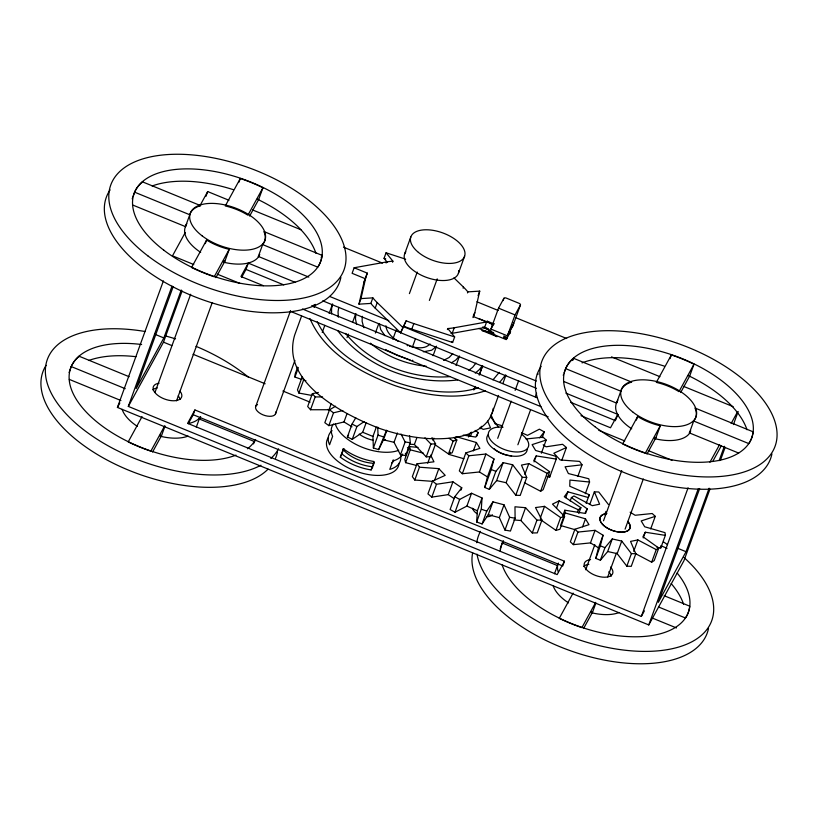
<?xml version="1.0" encoding="UTF-8"?>
<svg xmlns="http://www.w3.org/2000/svg" width="818" height="818" viewBox="0 0 818 818"><rect width="100%" height="100%" fill="white"/><g stroke="black" fill="none" stroke-linecap="round" stroke-linejoin="round"><path stroke-width="1.23" d="M379.337 323.519L380.718 329.572L384.91 335.697M300.871 379.143L294.94 377.057L295.124 374.153L297.66 367.149M314.092 304.613L314.02 307.353M513.837 519.921L520.892 520.534L532.293 532.958L537.262 532.886L541.925 520.064L536.956 520.136L525.555 507.702L514.972 506.782L515.105 518.223L510.442 531.056L504.962 530.074L509.624 517.242L504.021 504.818L492.947 501.853L488.285 514.675L482.099 523.939L476.649 521.996L477.375 510.79L482.037 497.957L471.557 493.234L459.665 499.42L455.002 512.252L450.104 509.532L454.767 496.71L461.771 487.804L452.916 481.792L436.464 484.287L432.61 481.066L427.947 493.898L431.812 497.119L448.254 494.624L454.154 498.632M476.649 521.996L481.301 509.174L482.037 497.957M493.244 408.335C490.227 428.264 467.732 436.464 450.125 438.111C426.311 440.554 402.272 436.137 379.756 428.499C344.409 414.879 280.502 382.804 294.644 335.135L301.545 316.126M362.272 316.321L362.118 321.321L363.499 326.597M355.85 313.723L355.472 318.908L356.597 324.388M404.143 326.341A57.383 29.295 20 0 0 411.781 329.153L452.62 342.507L454.644 336.944L413.806 323.591A57.383 29.295 20 0 1 406.168 320.779L400.595 332.824L375.196 308.141A57.383 29.295 20 0 1 370.84 303.417L358.969 304.163L363.877 282.619L367.374 273.171L354.133 267.752L352.108 273.314L365.36 278.733A57.383 29.295 20 0 0 363.877 282.619M358.969 304.163L360.983 298.601L365.902 277.057A57.383 29.295 20 0 1 367.374 273.171M473.407 315.533L473.714 314.184M472.957 317.589L474.818 312.67L479.726 291.116L467.855 291.873A57.383 29.295 20 0 0 463.499 287.138L453.97 277.885M338.744 307.343L338.049 311.873L338.355 317.179M496.638 480.595L506.117 482.722L515.79 495.248L520.197 495.422L526.72 477.456L522.313 477.293L512.641 464.767L503.162 462.64L496.638 480.595L489.328 489.328L484.726 487.477L487.446 476.894L493.97 458.939L485.943 454.021L468.857 455.769L465.82 452.937L459.297 470.902L462.334 473.724L479.42 471.976L487.446 476.894M484.726 487.477L491.25 469.512L493.97 458.939M607.692 551.516L617.171 553.643L626.833 566.168L631.251 566.332L635.821 553.766L631.404 553.602L621.731 541.066L612.263 538.95L607.692 551.516L600.381 560.238L595.78 558.387L598.49 547.815L603.06 535.248L595.044 530.32L577.948 532.078L574.921 529.246L570.35 541.823L573.377 544.645L590.473 542.896L598.49 547.815M595.78 558.387L600.351 545.821L603.06 535.248M585.33 493.694L589.573 482.037L569.931 480.074L569.768 486.219L589.226 494.726L588.285 497.528L567.876 491.822L564.297 496.751L580.892 507.702L578.776 513.53M69.111 372.507L71.258 366.576A99.285 50.696 20 0 1 79.121 356.239L129.111 376.699M132.199 198.856L132.465 198.109M133.007 196.627L134.622 192.179A99.285 50.696 20 0 1 142.485 181.841L200.604 205.635A39.714 20.276 20 0 0 189.766 214.756L185.461 226.617L132.659 205.001M78.845 356.975L79.121 356.239M142.209 182.588L142.485 181.841M709.983 489.052L683.96 560.667L648.776 624.932L117.424 407.425L163.395 280.891M644.38 610.882L641.343 616.424L128.314 406.413L172.025 286.116M173.14 286.75L136.146 388.56L163.856 337.946L181.269 290.032M205.952 196.34L207.69 191.565L228.938 200.267M128.314 406.413L163.498 342.159L182.107 290.942M205.308 243.611L206.606 240.052A39.714 20.276 20 0 0 229.224 249.337L224.919 261.198L215.901 277.66M154.98 392.446L190.666 294.245M238.958 182.199L240.308 178.488A99.285 50.696 20 0 1 262.946 187.751L258.631 199.612L249.623 216.075M152.547 452.047L161.555 435.585L165.001 426.096M176.555 400.81L212.23 302.599M193.201 414.726L194.929 409.961L564.471 561.24L562.743 565.995L193.201 414.726L188.314 423.642M241.719 277.22L245.993 269.408L248.283 263.12L295.502 282.455M196.31 427.129L199.275 418.98A39.714 20.276 20 0 0 200.676 416.935M308.785 277.097L258.335 256.443L262.639 244.582A39.714 20.276 20 0 0 263.928 231.555L322.047 255.349A99.285 50.696 20 0 1 317.783 267.159L262.639 244.582M255.87 406.076L290.533 310.687M253.56 443.918L254.418 441.546A99.285 50.696 20 0 0 255.656 439.501M321.188 257.721L322.047 255.349M275.421 414.082L294.909 360.421M314.409 306.76L315.278 304.378M294.94 377.057L298.335 367.732M298.867 393.059L303.529 380.227L302.139 377.016L297.476 389.838L298.867 393.059L311.944 395.452M322.231 332.466L324.818 325.339M329.133 313.468L332.589 303.959L331.566 308.815L331.566 313.928M318.366 392.446L312.343 393.683L307.68 406.515L310.513 409.746L329.02 409.746L331.137 403.918M310.513 409.746L315.175 396.924L312.343 393.683M347.047 337.609L348.335 334.051M352.65 322.169L355.677 313.856M387.262 262.281L384.051 258.335L386.076 252.782L405.646 259.183M335.554 406.219L329.49 409.859L324.828 422.681L328.846 425.646L344 421.945L351.985 426.802M370.84 303.417L372.855 297.854L360.983 298.601M386.106 262.997L386.485 261.954A57.383 29.295 20 0 1 392.926 261.198L392.548 262.241M328.846 425.646L333.509 412.824L342.834 410.544M375.196 308.141L377.21 302.588A57.383 29.295 20 0 1 372.855 297.854M375.35 333.049L378.806 323.55M404.583 254.101L410.8 237.005M344 421.945L346.965 413.785M366.086 422.947L362.701 432.272L352.251 439.358L347.394 436.924L352.057 424.092L355.779 417.753M340.339 457.15L343.386 448.765A37.986 19.397 20 0 0 374.143 461.546L371.096 469.941A37.986 19.397 20 0 1 340.339 457.15L343.969 448.755M352.251 439.358L356.914 426.526L364.225 421.567M392.865 339.143L396.341 329.552M409.399 293.621L417.241 272.057M400.595 332.824L406.168 320.779M411.781 329.153L413.806 323.591M386.842 430.483L383.458 439.808L378.632 449.634L373.376 447.947L372.936 436.434L376.321 427.108M373.376 447.947L378.039 435.125L377.722 427.068M412.405 347.139L415.452 338.754M429.378 300.421L437.211 278.856M378.632 449.634L386.505 430.258M373.182 465.779L373.366 465.258M373.754 464.205L374.327 462.63M409.573 435.738L410.319 442.763L405.656 455.585L400.462 454.798L394.031 442.313L397.415 432.978M458.407 273.294L464.624 256.198M433.08 355.697L436.536 346.198M400.462 454.798L405.125 441.976L401.024 434.031M447.405 329.572L447.783 328.529A57.383 29.295 20 0 0 454.225 327.762L486.587 321.975L484.563 327.527L452.211 333.325A57.383 29.295 20 0 1 451.045 333.519M463.121 288.181L463.499 287.138M418.07 447.426L409.481 446.567L404.818 459.389L405.605 462.661L416.413 465.432M452.211 333.325L454.225 327.762M405.605 462.661L410.258 449.828L409.481 446.567M467.477 292.905L467.855 291.873M431.986 437.589L435.585 443.857L430.922 456.679L426.25 456.863L414.389 444.501L416.935 437.507M430.677 455.064L433.949 461.822L417.006 463.796L412.344 476.618L414.787 480.033L432.957 481.383M478.09 295.635L478.724 293.897M478.97 293.202L479.726 291.116M456.055 365.523L459.511 356.024M414.787 480.033L419.45 467.201L417.006 463.796M426.25 456.863L430.912 444.031L424.982 437.855M433.07 440.483L433.918 438.151M427.712 463.223L430.258 456.229M434.593 480.299L438.826 468.642L419.45 467.201M490.923 329.092L498.53 308.151L503.929 298.284A2.117 1.084 20 0 1 506.403 298.13L519.001 303.284A2.117 1.084 20 0 1 520.432 305.042L512.825 325.973L507.416 335.84L490.923 329.092L493.919 323.601M503.08 300.635L503.929 298.284M431.812 497.119L436.464 484.287M435.268 444.9L448.448 453.939L453.111 441.117L456.833 439.982L454.154 437.354M450.391 452.19L449.522 454.593L463.878 458.745M455.176 439.021L456.045 436.628L476.383 442.518L479.89 448.356L465.82 452.937M473.806 389.992L475.105 386.433M479.42 374.552L482.436 366.239M474.031 389.388L474.9 387.016M479.215 375.135L482.661 365.636M456.833 439.982L452.17 452.814L448.448 453.939M468.469 436.986L469.736 433.489L471.373 432.16M448.254 494.624L452.916 481.792M470.493 436.168L471.771 432.671M507.416 335.84L515.023 314.91L520.432 305.042M509.819 333.693L510.585 331.597L506.199 339.603L478.806 328.396M462.334 473.724L468.857 455.769M476.822 436.127L478.131 432.538L475.166 430.421M480.483 428.693L481.352 426.301M473.336 450.902L476.383 442.518M460.923 490.135L461.771 487.804M492.088 413.233L498.561 395.411M502.876 383.54L505.902 375.227M455.002 512.252L466.904 506.066L471.557 493.234M479.42 471.976L485.943 454.021M497.712 438.325L511.209 401.168M515.135 390.38L518.622 380.789M489.328 489.328L495.851 471.362L503.162 462.64M482.099 523.939L486.761 511.117L492.947 501.853M517.866 444.767L530.504 410.002M535.289 396.812L536.598 393.223M506.117 482.722L512.641 464.767M504.962 530.074L499.358 517.641L504.021 504.818M515.79 495.248L522.313 477.293M524.859 474.389L528.776 463.612L547.14 473.305L549.676 471.72L533.857 460.442L536.209 455.912L556.25 459.082L549.727 477.037L547.222 476.638M500.156 548.95L502.313 543.029A99.285 50.696 20 0 1 503.367 540.903M563.254 375.309L563.52 374.562M564.062 373.08L565.678 368.632A99.285 50.696 20 0 1 573.53 358.294L631.66 382.088A39.714 20.276 20 0 0 620.821 391.209L616.516 403.069L563.714 381.454M542.16 437.722L544.277 431.894L539.379 429.184L527.487 435.36L521.659 432.742M534.031 461.904L536.209 455.912M572.723 360.513L573.53 358.294M541.373 453.213L546.158 440.043L543.132 437.211L526.046 438.969M520.892 520.534L525.555 507.702M524.41 482.712L540.616 491.26L547.14 473.305M549.676 471.72L543.152 489.685L540.616 491.26M532.293 532.958L536.956 520.136M540.309 518.009L544.543 506.352L560.627 517.559L564.594 516.434L552.487 504.103L559.123 500.872L578.306 509.767L580.892 507.702M561.772 460.36L566.434 447.528L562.58 444.307L546.138 446.802L543.183 444.808M556.588 507.876L559.123 500.872M565.759 497.651L567.876 491.822M540.892 519.88L555.964 530.381L560.627 517.559M562.753 515.923L564.829 510.207L584.87 513.367L587.222 508.847L571.404 497.569L570.156 500.994M577.805 476.475L582.038 464.808L579.604 461.403L560.218 459.961L553.847 453.244L566.434 447.528M564.829 510.207L565.136 512.937L560.565 525.504L574.931 529.665M564.594 516.434L559.931 529.256L555.964 530.381M554.492 573.755L557.457 565.596A39.714 20.276 20 0 1 558.397 563.367M577.467 512.099L578.306 509.767M615.923 419.634L617.825 414.399L565.882 393.131M586.169 503.356L589.226 494.726M573.377 544.645L577.948 532.078M585.565 513.418L587.222 508.847M589.788 504.399L594.359 491.833L598.766 491.996L608.439 504.522M582.569 526.823L585.473 518.827L565.136 512.937M590.473 542.896L595.044 530.32M636.363 420.063L637.651 416.505A39.714 20.276 20 0 0 660.279 425.779L655.975 437.64L646.956 454.102M604.707 514.808L605.954 511.383M585.708 569.778L594.829 544.696M603.51 520.8L621.731 470.636M670.014 358.642L670.279 357.906M670.555 357.159L671.363 354.94A99.285 50.696 20 0 1 694.001 364.204L689.686 376.055L680.678 392.517M600.381 560.238L604.942 547.671L612.263 538.95M583.592 628.5L592.61 612.038L595.627 603.735M607.723 576.935L616.404 553.05M625.085 529.154L643.306 478.99M617.171 553.643L621.731 541.066M626.833 566.168L631.404 553.602M633.715 551.342L637.866 539.921L656.23 549.614L658.766 548.029L642.948 536.751L645.3 532.221L665.341 535.381L660.77 547.958L657.018 547.365M643.224 537.937L645.3 532.221M650.688 528.919L655.259 516.342L652.222 513.52L635.136 515.268L630.126 512.201M738.664 453.07L689.38 432.896L693.695 421.035A39.714 20.276 20 0 0 694.973 408.008L753.102 431.802A99.285 50.696 20 0 1 748.838 443.612L693.695 421.035M635.463 553.622L651.66 562.181L656.23 549.614M658.766 548.029L654.206 560.606L651.66 562.181M641.343 616.424L688.091 487.784M648.776 624.932L698.224 488.847M699.676 488.53L658.337 602.324L686.046 551.7L709.114 488.213M719.124 460.667L724.349 446.291M720.392 460.401L725.167 447.272M733.409 424.593L738.173 411.464M478.131 432.538L475.779 437.068L463.254 435.094M185.246 232.557L172.506 255.829L193.764 264.521M199.807 205.972L207.69 191.565M206.606 240.052L191.576 267.496A99.285 50.696 20 0 0 214.204 276.77L229.224 249.337M240.308 178.488L225.277 205.942A39.714 20.276 20 0 1 247.926 215.185L262.946 187.751M117.424 407.425L119.847 402.988M142.035 416.638L128.211 441.894A99.285 50.696 20 0 0 150.839 451.168L164.663 425.922M248.283 263.12L240.952 276.504L263.386 285.686M194.929 409.961L187.598 423.346L557.15 574.614L564.471 561.24M371.096 469.941L372.803 466.822A31.912 16.299 20 0 1 342.057 454M491.7 326.944L493.499 323.652M508.193 333.703L513.602 323.826A2.117 1.084 20 0 0 513.009 322.548M617.825 414.399L610.504 427.773L580.985 415.697M637.651 416.505L622.631 443.949A99.285 50.696 20 0 0 645.259 453.223L660.279 425.779M671.363 354.94L656.333 382.384A39.714 20.276 20 0 1 678.971 391.638L694.001 364.204M573.091 593.091L559.267 618.347A99.285 50.696 20 0 0 581.895 627.61L595.719 602.375M709.932 462.252L719.635 444.532M731.159 423.479L737.222 412.395M712.805 461.342L721.241 445.933M347.394 436.924L348.632 434.808M499.287 372.333L492.978 379.879M505.555 375.063L499.788 382.221M475.994 363.049L472.671 367.262L468.867 370.288M482.242 365.81L479.276 369.695L475.258 373.12M436.372 346.495L431.628 350.237L423.305 351.801M452.763 353.703L449.102 357.517L443.55 360.36M458.98 356.505L455.841 360.022L451.362 362.865M429.982 343.959C425.411 349.286 417.18 347.916 411.096 346.668M539.604 437.824L544.277 431.894M571.404 497.569L573.939 495.984L592.304 505.677L599.614 504.195L594.359 491.833M432.61 481.066L445.196 475.35L438.826 468.642M485.493 390.748C456.168 400.861 424.021 395.206 395.288 385.738C361.372 373.172 324.838 353.427 309.91 318.499M478.438 387.814C451.587 396.086 422.62 391.065 396.505 382.446C365.217 370.994 332.292 353.018 317.241 321.73M546.158 440.043L532.099 444.624L535.606 450.462L555.943 456.352L556.25 459.082M574.921 529.246L588.98 524.665L585.473 518.827M655.259 516.342L641.189 520.933L644.696 526.772L665.034 532.661L665.341 535.381M528.776 463.612L521.465 465.094L526.72 477.456M637.866 539.921L630.555 541.404L635.821 553.766M354.133 267.752L386.485 261.954M457.62 379.961C413.376 385.39 364.808 366.75 337.895 330.861M544.543 506.352L535.493 507.559L541.925 520.064M449.685 376.628C411.127 379.593 370.043 363.621 345.554 333.396M582.038 464.808L565.095 466.781L568.367 473.54L588.786 478.775L589.573 482.037M430.912 444.031L435.585 443.857M315.175 396.924L322.578 396.924M409.409 444.194L414.389 444.501M426.28 366.249C405.963 364.337 386.096 356.341 370.442 343.202M493.09 332.323L492.947 332.302A3.487 1.779 20 0 1 491.546 331.934L491.495 331.893A3.119 1.595 20 0 1 490.33 331.229L489.972 330.953A23.978 12.25 20 0 0 488.919 330.165L484.767 327.384L488.264 328.816M405.125 441.976L410.319 442.763M509.624 517.242L515.105 518.223M303.529 380.227L305.901 380.667M412.354 360.309L412.916 360.441M383.458 439.808L394.031 442.313M410.258 449.828L423.479 453.213M409.491 359.583L410.063 359.736M502.405 425.769L495.033 423.785L490.953 414.746M488.285 514.675L499.358 517.641M409.399 346.219L409.961 346.372M408.346 359.266L397.507 355.452L387.712 350.656M378.039 435.125L383.294 436.812M384.051 258.335L385.759 258.897M407.119 345.503L407.691 345.697M481.301 509.174L486.761 511.117M491.25 469.512L495.851 471.362M600.351 545.821L604.942 547.671M362.701 432.272L372.936 436.434M498.53 308.151L515.023 314.91M252.558 209.929L300.973 229.756M343.478 247.148L382.446 263.099M476.904 301.77L498.162 310.472M515.872 317.721L566.649 338.509M611.516 356.873L659.932 376.689M683.541 386.352L733.143 406.658M494.031 323.979L487.047 321.116L491.189 323.897A23.978 12.25 20 0 1 492.252 324.685L492.62 324.961M478.622 318.509L492.324 324.122M486.587 321.975L473.336 316.546A57.383 29.295 20 0 0 474.818 312.67M482.906 326.852L484.563 327.527M483.182 327.599L491.178 330.871M503.735 336.014L507.16 337.415M491.72 332.384L494.072 333.345M503.499 337.21L507.037 338.652M490.217 332.118L490.268 332.149A3.487 1.779 20 0 1 491.516 332.824M134.622 192.179L189.766 214.756M565.678 368.632L620.821 391.209M329.746 296.474L388.785 320.636M402.947 326.433L536.363 381.045M245.993 269.408L283.774 284.879M322.742 300.83L536.444 388.305M570.678 402.323L615.545 420.687M311.791 305.503L537.303 397.814M217.373 274.194L239.817 283.376M302.394 308.989L540.913 406.628M598.776 430.319L624.747 440.953M648.367 450.616L671.977 460.278M290.502 311.351L548.203 416.832M154.694 334.194L163.856 337.946M678.03 548.418L686.046 551.7M163.498 342.159L171.77 345.544M193.048 354.255L265.155 383.775M282.885 391.024L310.073 402.159M327.814 409.419L330.175 410.38M661.159 545.872L667.069 548.295M664.165 595.719L689.738 606.189A99.285 50.696 20 0 1 685.474 617.999L658.49 606.956M71.258 366.576L125.226 388.673M199.275 418.98L254.418 441.546M502.313 543.029L557.457 565.596M69.295 379.399L120.921 400.523M651.834 617.856L676.466 627.938M407.446 447.702L409.736 448.704M466.904 506.066L477.375 510.79M352.057 424.092L356.914 426.526M479.972 427.661L483.213 429.368L490.524 427.886L487.651 421.137M454.767 496.71L459.665 499.42M385.656 349.46L386.679 350.063M398.213 341.362C392.609 337.854 386.525 332.844 385.912 325.789M449.051 438.336L453.111 441.117M329.49 409.859L333.509 412.824M491.495 332.834L491.853 333.12A23.978 12.25 20 0 0 492.917 333.897L497.058 336.679L481.914 330.482L487.027 331.494A23.978 12.25 20 0 0 488.407 331.699L488.888 331.771A3.119 1.595 20 0 1 490.217 332.108M377.21 302.588L402.62 327.261M487.681 328.989L491.035 332.875M386.076 252.782L392.926 261.198M447.783 328.529L454.644 336.944M451.771 341.454L452.62 342.507M490.422 416.648L498.602 427.252M363.99 327.752L363.652 326.985M660.576 546.138L660.77 547.958M549.522 475.217L549.727 477.037M405.411 453.254L405.656 455.585M372.558 463.233A26.452 13.507 20 0 1 342.762 449.143M398.714 450.278A37.986 19.397 20 0 1 361.413 446.935A37.986 19.397 20 0 1 335.339 423.969M385.37 439.481A18.517 9.458 20 0 1 382.967 440.329M373.192 440.248A18.517 9.458 20 0 1 359.235 434.102M402.691 454.082A37.986 19.397 20 0 1 392.824 461.004L389.777 469.399A37.986 19.397 20 0 0 400.718 456.291M333.468 424A37.986 19.397 20 0 0 332.609 436.352L329.562 444.747A37.986 19.397 20 0 1 332.088 430.687M393.918 460.391A31.912 16.299 20 0 1 391.689 463.049M399.041 463.274A37.986 19.397 20 0 1 355.881 471.178A37.986 19.397 20 0 1 328.529 437.374M393.192 459.88A31.912 16.299 20 0 1 393.233 461.638M458.806 270.533A28.569 14.591 20 0 1 426.945 277.568A28.569 14.591 20 0 1 405.861 251.78M538.305 374.041A10.583 5.399 20 0 1 537.324 373.979M492.354 514.737A10.583 5.399 20 0 1 486.475 516.7M477.109 513.714A10.583 5.399 20 0 1 472.651 508.254M771.926 453.898A124.101 63.364 20 0 1 629.144 474.512A124.101 63.364 20 0 1 541.168 366.362M582.027 362.875A99.285 50.696 20 0 1 664.196 366.065M689.001 375.932A99.285 50.696 20 0 1 746.998 429.736M688.327 375.401A99.285 50.696 20 0 1 689.686 376.055M690.781 430.851A39.714 20.276 20 0 1 689.38 432.896M655.975 437.64A39.714 20.276 20 0 1 654.502 437.282M616.516 403.069A39.714 20.276 20 0 1 617.887 400.135M689.717 433.1A39.714 20.276 20 0 1 654.431 438.581M631.731 428.816A39.714 20.276 20 0 1 617.508 401.239M708.521 628.408A124.101 63.364 20 0 1 577.815 653.245A124.101 63.364 20 0 1 472.64 552.896M684.053 557.579A124.101 63.364 20 0 1 642.416 651.384A124.101 63.364 20 0 1 477.006 554.185M476.751 542.733A124.101 63.364 20 0 1 480.503 531.352M663.459 541.905A124.101 63.364 20 0 1 667.519 544.635M671.159 583.551A99.285 50.696 20 0 1 683.582 604.246M677.161 573.019A99.285 50.696 20 0 1 628.766 636.639A99.285 50.696 20 0 1 502.058 564.717M500.258 551.271A99.285 50.696 20 0 1 503.172 541.199M592.61 612.038A39.714 20.276 20 0 1 591.138 611.68M619.154 612.529A39.714 20.276 20 0 1 591.179 612.651M568.49 602.876A39.714 20.276 20 0 1 553.173 585.79M558.234 571.843A39.714 20.276 20 0 1 558.316 563.193M511.587 455.83A15.869 8.108 20 0 1 494.256 448.816M627.743 521.403A15.869 8.108 20 0 1 623.459 532.048A15.869 8.108 20 0 1 602.406 524.266A15.869 8.108 20 0 1 606.69 513.632M606.721 513.551A15.869 8.108 20 0 0 602.426 524.185A15.869 8.108 20 0 0 623.459 532.048A15.869 8.108 20 0 0 627.713 521.485M527.191 449.399A21.166 10.808 20 0 1 502.569 453.704A21.166 10.808 20 0 1 488.397 434.501M521.342 434.113A21.166 10.808 20 0 1 521.26 451.618A21.166 10.808 20 0 1 490.555 440.064A21.166 10.808 20 0 1 503.039 427.221M512.232 324.695A2.117 1.084 20 0 1 512.825 325.973M268.038 469.164A124.101 63.364 20 0 1 118.129 465.575A124.101 63.364 20 0 1 46.094 365.339M277.466 451.955A124.101 63.364 20 0 1 275.523 458.223M278.57 448.826A124.101 63.364 20 0 1 270.86 458.407M260.942 465.248A124.101 63.364 20 0 1 63.375 410.83A124.101 63.364 20 0 1 145.144 331.515M164.53 335.707A124.101 63.364 20 0 1 175.553 338.877M195.993 346.331A124.101 63.364 20 0 1 248.416 377.19M88.733 360.493A99.285 50.696 20 0 1 136.003 356.709M255.4 439.89A99.285 50.696 20 0 1 247.465 448.775M235.973 455.125A99.285 50.696 20 0 1 83.068 408.53A99.285 50.696 20 0 1 141.637 344.511M161.555 435.585A39.714 20.276 20 0 1 160.083 435.227M188.099 436.086A39.714 20.276 20 0 1 160.134 436.199M137.434 426.434A39.714 20.276 20 0 1 122.117 409.337M200.492 416.761A39.714 20.276 20 0 1 188.181 423.54M340.881 277.445A124.101 63.364 20 0 1 198.089 298.059A124.101 63.364 20 0 1 110.113 189.909M152.138 185.983A99.285 50.696 20 0 1 233.14 189.612M257.946 199.49A99.285 50.696 20 0 1 315.942 253.283M257.271 198.958A99.285 50.696 20 0 1 258.631 199.612M259.735 254.408A39.714 20.276 20 0 1 258.335 256.443M224.919 261.198A39.714 20.276 20 0 1 223.447 260.84M185.461 226.617A39.714 20.276 20 0 1 186.831 223.682M258.662 256.647A39.714 20.276 20 0 1 223.375 262.138M200.676 252.363A39.714 20.276 20 0 1 186.463 224.786M275.697 412.037A10.583 5.399 20 0 1 263.028 414.859A10.583 5.399 20 0 1 257.527 404.603M583.602 566.506A15.051 7.679 20 0 1 588.868 564.359M608.796 571.802A15.051 7.679 20 0 1 611.148 576.291M610.525 567.048A15.051 7.679 20 0 1 606.465 577.13A15.051 7.679 20 0 1 586.537 569.686A15.051 7.679 20 0 1 590.596 559.604M152.762 389.838A15.051 7.679 20 0 1 157.312 387.977M178.201 395.892A15.051 7.679 20 0 1 180.032 399.46M179.929 391.127A15.051 7.679 20 0 1 175.093 400.708A15.051 7.679 20 0 1 155.543 393.305A15.051 7.679 20 0 1 159.04 383.213M418.397 252.373A28.569 14.591 20 0 0 464.092 257.394A28.569 14.591 20 0 0 430.636 230.022A28.569 14.591 20 0 0 418.397 252.373M578.929 432.333A124.101 63.364 20 0 0 774.462 447.824A124.101 63.364 20 0 0 622.017 331.249A124.101 63.364 20 0 0 578.929 432.333M594.839 426.628A99.285 50.696 20 0 0 751.261 439.021A99.285 50.696 20 0 0 629.308 345.758A99.285 50.696 20 0 0 594.839 426.628M633.234 412.354A39.714 20.276 20 0 0 695.801 417.303A39.714 20.276 20 0 0 647.018 380.002A39.714 20.276 20 0 0 633.234 412.354M147.884 255.881A124.101 63.364 20 0 0 343.407 271.371A124.101 63.364 20 0 0 190.962 154.806A124.101 63.364 20 0 0 147.884 255.881M163.784 250.175A99.285 50.696 20 0 0 320.216 262.568A99.285 50.696 20 0 0 198.253 169.316A99.285 50.696 20 0 0 163.784 250.175M202.179 235.901A39.714 20.276 20 0 0 264.746 240.86A39.714 20.276 20 0 0 215.962 203.559A39.714 20.276 20 0 0 202.179 235.901"/></g></svg>
